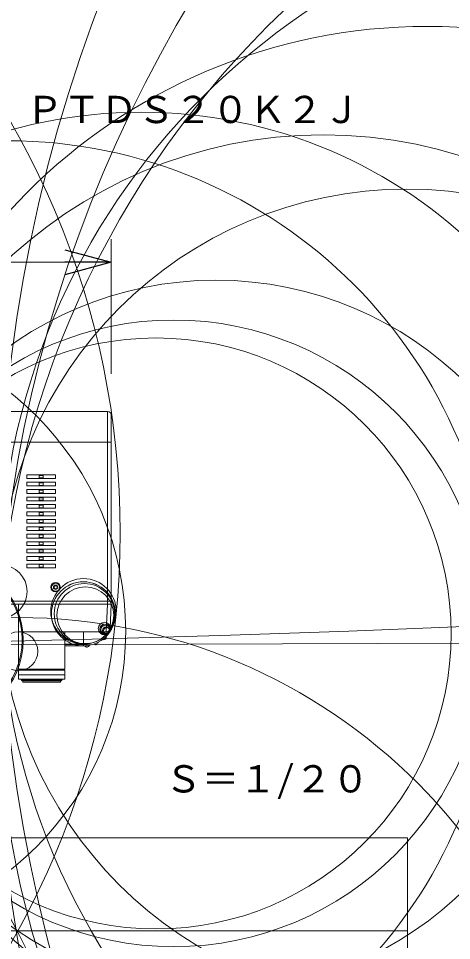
# Model space of a CAD drawing. Units: millimetres, scale not verified. Extents: x -8291 to 8336, y -216 to 16646.
# Drawn here: x 41.56 to 64.87, y 2.96 to 52.56 of the extents above; entities that cross this region are included whole.
import ezdxf
from ezdxf.enums import TextEntityAlignment as Align

# ---------------------------------------------------------------- set-up
doc = ezdxf.new("R2010")
doc.units = ezdxf.units.MM
doc.header["$LTSCALE"] = 0.125
doc.layers.add('0-0_0', color=7, linetype='Continuous')
doc.layers.add('0-3_TOUROKU', color=7, linetype='Continuous')
for name, color, linetype, lineweight in [('0-2_WAKU', 1, 'Continuous', 18), ('0-4_SUNPO', 3, 'Continuous', 18), ('0-5_GAIKEI', 1, 'Continuous', 18)]:
    doc.layers.add(name, color=color, linetype=linetype, lineweight=lineweight)
doc.styles.add('ＭＳ ゴシック', font='')
doc.styles.get('ＭＳ ゴシック').set_extended_font_data('MS Gothic')

# ---------------------------------------------------------------- blocks, each defined once
blk = doc.blocks.new('_Open30')
at = {"layer": '0-0_0'}
blk.add_line((0, 0), (-1, 0), dxfattribs=at)
blk.add_lwpolyline([(-1, 0.26795), (0, 0), (-1, -0.26795)], dxfattribs=at)
blk = doc.blocks.new('D3')
at = {"layer": '0-4_SUNPO'}
for p, q in [((71.0551, 346.9538), (71.0551, 354.2038)), ((111.0551, 346.9538), (111.0551, 354.2038)), ((73.5551, 352.9538), (108.5551, 352.9538))]:
    blk.add_line(p, q, dxfattribs=at)
at = {"layer": '0-4_SUNPO', "xscale": 2.5, "yscale": 2.5, "rotation": 180}
blk.add_blockref('_Open30', (71.0551, 352.9538), dxfattribs=at)
at = {"layer": '0-4_SUNPO', "xscale": 2.5, "yscale": 2.5}
blk.add_blockref('_Open30', (111.0551, 352.9538), dxfattribs=at)
at = {"layer": '0-4_SUNPO', "color": 7, "style": 'ＭＳ ゴシック'}
blk.add_text('800', height=1.833, dxfattribs=at).set_placement((89.1801, 353.5788), align=Align.BOTTOM_LEFT)

msp = doc.modelspace()

# ---------------------------------------------------------------- linework, layer by layer
at = {"layer": '0-2_WAKU', "color": 4}
for p in [(-62.4985, 8.4876), (62.5015, -56.5124)]:
    msp.add_line(p, (62.5015, 8.4876), dxfattribs=at)
at = {"layer": '0-2_WAKU'}
msp.add_line((-62.4985, 3.4876), (62.5015, 3.4876), dxfattribs=at)
at = {"layer": '0-5_GAIKEI', "color": 7}
for p, q in [((10.2566, 31.4122), (46.3566, 31.4122)), ((46.5566, 31.2122), (46.5566, 21.0622)), ((42.6796, 27.8448), (42.6796, 27.9796)), ((42.7045, 27.9816), (42.8587, 27.9816)), ((42.7045, 27.8428), (42.8587, 27.8428)), ((42.8836, 27.8448), (42.8836, 27.9796)), ((42.0097, 27.4111), (42.0097, 27.6132)), ((42.0097, 27.6132), (43.5535, 27.6132)), ((43.5535, 27.4111), (42.0097, 27.4111)), ((42.6796, 27.4448), (42.6796, 27.5796)), ((42.7045, 27.5816), (42.8587, 27.5816)), ((42.7045, 27.4428), (42.8587, 27.4428)), ((42.8836, 27.4448), (42.8836, 27.5796)), ((43.5535, 27.6132), (43.5535, 27.4111)), ((42.6796, 27.0448), (42.6796, 27.1796)), ((42.7045, 27.1816), (42.8587, 27.1816)), ((42.7045, 27.0428), (42.8587, 27.0428)), ((42.7045, 26.7816), (42.8587, 26.7816)), ((42.8836, 27.0448), (42.8836, 27.1796)), ((42.0097, 26.2111), (42.0097, 26.4132)), ((42.0097, 26.4132), (43.5535, 26.4132)), ((42.6796, 26.6448), (42.6796, 26.7796)), ((42.6796, 26.2448), (42.6796, 26.3796)), ((42.7045, 26.6428), (42.8587, 26.6428)), ((42.7045, 26.3816), (42.8587, 26.3816)), ((42.8836, 26.6448), (42.8836, 26.7796)), ((42.8836, 26.2448), (42.8836, 26.3796)), ((43.5535, 26.4132), (43.5535, 26.2111)), ((43.5535, 26.2111), (42.0097, 26.2111)), ((42.6796, 25.8448), (42.6796, 25.9796)), ((42.7045, 26.2428), (42.8587, 26.2428)), ((42.7045, 25.9816), (42.8587, 25.9816)), ((42.7045, 25.8428), (42.8587, 25.8428)), ((42.8836, 25.8448), (42.8836, 25.9796)), ((42.0097, 25.4111), (42.0097, 25.6132)), ((42.0097, 25.6132), (43.5535, 25.6132)), ((43.5535, 25.4111), (42.0097, 25.4111)), ((42.6796, 25.4448), (42.6796, 25.5796)), ((42.7045, 25.5816), (42.8587, 25.5816)), ((42.7045, 25.4428), (42.8587, 25.4428)), ((42.8836, 25.4448), (42.8836, 25.5796)), ((43.5535, 25.6132), (43.5535, 25.4111)), ((42.0097, 25.0111), (42.0097, 25.2132)), ((42.0097, 25.2132), (43.5535, 25.2132)), ((43.5535, 25.0111), (42.0097, 25.0111)), ((42.6796, 25.0448), (42.6796, 25.1796)), ((42.7045, 25.1816), (42.8587, 25.1816)), ((42.7045, 25.0428), (42.8587, 25.0428)), ((42.8836, 25.0448), (42.8836, 25.1796)), ((43.5535, 25.2132), (43.5535, 25.0111)), ((42.0097, 24.2111), (42.0097, 24.4132)), ((42.0097, 24.4132), (43.5535, 24.4132)), ((42.6796, 24.6448), (42.6796, 24.7796)), ((42.6796, 24.2448), (42.6796, 24.3796)), ((42.7045, 24.7816), (42.8587, 24.7816)), ((42.7045, 24.6428), (42.8587, 24.6428)), ((42.7045, 24.3816), (42.8587, 24.3816)), ((42.8836, 24.6448), (42.8836, 24.7796)), ((42.8836, 24.2448), (42.8836, 24.3796)), ((43.5535, 24.4132), (43.5535, 24.2111)), ((43.5535, 24.2111), (42.0097, 24.2111)), ((42.6796, 23.8448), (42.6796, 23.9796)), ((42.7045, 24.2428), (42.8587, 24.2428)), ((42.7045, 23.9816), (42.8587, 23.9816)), ((42.7045, 23.8428), (42.8587, 23.8428)), ((42.8836, 23.8448), (42.8836, 23.9796)), ((42.6796, 23.4448), (42.6796, 23.5796)), ((42.7045, 23.5816), (42.8587, 23.5816)), ((42.7045, 23.4428), (42.8587, 23.4428)), ((42.8836, 23.4448), (42.8836, 23.5796)), ((42.0097, 23.0111), (42.0097, 23.2132)), ((42.0097, 23.2132), (43.5535, 23.2132)), ((43.5535, 23.0111), (42.0097, 23.0111)), ((42.6796, 23.0448), (42.6796, 23.1796)), ((42.7045, 23.1816), (42.8587, 23.1816)), ((42.7045, 23.0428), (42.8587, 23.0428)), ((42.8836, 23.0448), (42.8836, 23.1796)), ((43.5535, 23.2132), (43.5535, 23.0111)), ((46.5566, 21.0622), (46.4879, 19.7517)), ((41.5566, 19.5622), (41.5566, 17.5622)), ((44.0566, 19.5622), (44.0566, 17.5622)), ((46.4879, 19.7517), (46.481, 19.6201)), ((45.0566, 18.8122), (44.0566, 18.8122)), ((41.5566, 17.5122), (41.5566, 17.0122)), ((44.0566, 17.0122), (44.0566, 17.5122)), ((41.5566, 17.0122), (44.0566, 17.0122))]:
    msp.add_line(p, q, dxfattribs=at)
at = {"layer": '0-5_GAIKEI'}
for p, q in [((46.3566, 21.0622), (46.3566, 31.4122)), ((10.0566, 29.7622), (46.5566, 29.7622)), ((10.0566, 21.2122), (46.5566, 21.2122)), ((46.5566, 21.0622), (10.0566, 21.0622)), ((10.2597, 21.0622), (46.5566, 21.0622)), ((41.5566, 21.0622), (41.5566, 19.5622)), ((46.2882, 19.5622), (46.3573, 21.0622)), ((41.5566, 19.5622), (46.2882, 19.5622)), ((45.0566, 19.5622), (45.0566, 18.8122)), ((46.2882, 19.5622), (46.2791, 19.417)), ((44.0566, 18.9066), (45.0566, 18.9066)), ((46.2076, 19.2534), (46.2794, 19.2471)), ((46.2865, 19.329), (46.2794, 19.2471)), ((41.5566, 17.5622), (44.0566, 17.5622)), ((44.0566, 17.5122), (41.5566, 17.5122)), ((41.7566, 17.5622), (41.7566, 17.5122)), ((42.8066, 17.5622), (42.8066, 17.5122)), ((43.8566, 17.5122), (43.8566, 17.5622)), ((41.5566, 17.2622), (44.0566, 17.2622)), ((41.6816, 17.0122), (41.7566, 16.9372)), ((43.8941, 16.9747), (41.7191, 16.9747)), ((41.7566, 16.9372), (43.8566, 16.9372)), ((41.7941, 16.9372), (41.7941, 16.8622)), ((41.7941, 16.8622), (43.8191, 16.8622)), ((43.8191, 16.9372), (43.8191, 16.8622)), ((43.8566, 16.9372), (43.9316, 17.0122))]:
    msp.add_line(p, q, dxfattribs=at)
at = {"layer": '0-5_GAIKEI', "color": 7}
for points in [[(42.0097, 28.0132), (43.5535, 28.0132), (43.5535, 27.8111), (42.0097, 27.8111)], [(42.0097, 27.2132), (43.5535, 27.2132), (43.5535, 27.0111), (42.0097, 27.0111)], [(42.0097, 26.8132), (43.5535, 26.8132), (43.5535, 26.6111), (42.0097, 26.6111)], [(42.0097, 26.0132), (43.5535, 26.0132), (43.5535, 25.8111), (42.0097, 25.8111)], [(42.0097, 24.8132), (43.5535, 24.8132), (43.5535, 24.6111), (42.0097, 24.6111)], [(42.0097, 24.0132), (43.5535, 24.0132), (43.5535, 23.8111), (42.0097, 23.8111)], [(42.0097, 23.6132), (43.5535, 23.6132), (43.5535, 23.4111), (42.0097, 23.4111)]]:
    msp.add_lwpolyline(points, close=True, dxfattribs=at)
for centre, radius in [((22.2509, 8332.3915), 8313.5778), ((17.775, 1093.9606), 1075.1461), ((45.0565, 20.5341), 1.722), ((45.0566, 20.5341), 1.7219), ((46.2813, 19.6306), 0.2)]:
    msp.add_circle(centre, radius, dxfattribs=at)
at = {"layer": '0-5_GAIKEI'}
for centre, radius in [((123.6508, 23.798), 83.1424), ((113.3391, 15.8663), 72.9478), ((70.8662, 22.1945), 48.7745), ((2.7192, 24.8885), 44.3139), ((90.0869, 17.0159), 49.6673), ((77.7421, 22.0037), 37.1986), ((63.5795, 21.6494), 30.4796), ((48.1587, 21.4585), 26.0551), ((57.9564, 21.44), 24.8526), ((40.9624, 19.629), 26.3484), ((62.4631, 21.4684), 21.9102), ((52.1858, 19.3545), 19.1248), ((49.9146, 19.4861), 16.851), ((30.9721, 19.5919), 16.3581), ((48.9556, 19.478), 15.8923), ((37.441, 19.1172), 4.372), ((37.4775, 19.1391), 4.2767), ((40.6059, 21.7367), 1.4178), ((45.0602, 20.6666), 1.7599), ((43.5566, 21.9622), 0.2515), ((43.5566, 21.9622), 0.215), ((43.5566, 21.9622), 0.115), ((43.5566, 21.9622), 0.085), ((45.1087, 20.54), 1.6245), ((45.1607, 20.4588), 1.5285), ((13.6603, -11.0524), 31.3866), ((41.5382, -10.0948), 30.429), ((46.1899, 19.7419), 0.337), ((46.2236, 19.6994), 0.2827), ((46.2468, 19.6782), 0.2513), ((41.5566, 18.5205), 1.0417), ((46.3082, 19.6298), 0.1731)]:
    msp.add_circle(centre, radius, dxfattribs=at)
at = {"layer": '0-5_GAIKEI', "color": 7}
msp.add_arc((46.3566, 31.2122), 0.2, 0, 90, dxfattribs=at)
at = {"layer": '0-5_GAIKEI'}
for centre, radius, start, end in [((46.2882, 19.7622), 0.2, 270, 357), ((45.731, 18.9962), 0.125, 221.64742, 5.71116), ((45.731, 18.9962), 0.05, 261.82368, 325.5349), ((46.1548, 19.258), 0.125, 236.54289, 355), ((46.1548, 19.258), 0.05, 270.16131, 351.27081), ((45.2496, 18.8681), 0.125, 205.63813, 347.57925), ((45.2496, 18.8681), 0.05, 249.91182, 303.30556)]:
    msp.add_arc(centre, radius, start, end, dxfattribs=at)
at = {"layer": '0-5_GAIKEI', "color": 7}
for centre, start_param, end_param in [((42.7045, 27.9794), 4.712389, 6.1959188), ((42.7045, 27.845), 0.0872665, 1.5707963), ((42.8587, 27.9794), 3.2288591, 4.712389), ((42.8587, 27.845), 1.5707963, 3.0543262), ((42.7045, 27.5794), 4.712389, 6.1959188), ((42.7045, 27.445), 0.0872665, 1.5707963), ((42.8587, 27.5794), 3.2288591, 4.712389), ((42.8587, 27.445), 1.5707963, 3.0543262), ((42.7045, 27.1794), 4.712389, 6.1959188), ((42.7045, 27.045), 0.0872665, 1.5707963), ((42.7045, 26.7794), 4.712389, 6.1959188), ((42.8587, 27.1794), 3.2288591, 4.712389), ((42.8587, 27.045), 1.5707963, 3.0543262), ((42.8587, 26.7794), 3.2288591, 4.712389), ((42.7045, 26.645), 0.0872665, 1.5707963), ((42.7045, 26.3794), 4.712389, 6.1959188), ((42.8587, 26.645), 1.5707963, 3.0543262), ((42.8587, 26.3794), 3.2288591, 4.712389), ((42.7045, 26.245), 0.0872665, 1.5707963), ((42.7045, 25.9794), 4.712389, 6.1959188), ((42.7045, 25.845), 0.0872665, 1.5707963), ((42.8587, 26.245), 1.5707963, 3.0543262), ((42.8587, 25.9794), 3.2288591, 4.712389), ((42.8587, 25.845), 1.5707963, 3.0543262), ((42.7045, 25.5794), 4.712389, 6.1959188), ((42.7045, 25.445), 0.0872665, 1.5707963), ((42.8587, 25.5794), 3.2288591, 4.712389), ((42.8587, 25.445), 1.5707963, 3.0543262), ((42.7045, 25.1794), 4.712389, 6.1959188), ((42.7045, 25.045), 0.0872665, 1.5707963), ((42.8587, 25.1794), 3.2288591, 4.712389), ((42.8587, 25.045), 1.5707963, 3.0543262), ((42.7045, 24.7794), 4.712389, 6.1959188), ((42.7045, 24.645), 0.0872665, 1.5707963), ((42.7045, 24.3794), 4.712389, 6.1959188), ((42.8587, 24.7794), 3.2288591, 4.712389), ((42.8587, 24.645), 1.5707963, 3.0543262), ((42.8587, 24.3794), 3.2288591, 4.712389), ((42.7045, 24.245), 0.0872665, 1.5707963), ((42.7045, 23.9794), 4.712389, 6.1959188), ((42.7045, 23.845), 0.0872665, 1.5707963), ((42.8587, 24.245), 1.5707963, 3.0543262), ((42.8587, 23.9794), 3.2288591, 4.712389), ((42.8587, 23.845), 1.5707963, 3.0543262), ((42.7045, 23.5794), 4.712389, 6.1959188), ((42.7045, 23.445), 0.0872665, 1.5707963), ((42.8587, 23.5794), 3.2288591, 4.712389), ((42.8587, 23.445), 1.5707963, 3.0543262), ((42.7045, 23.1794), 4.712389, 6.1959188), ((42.7045, 23.045), 0.0872665, 1.5707963), ((42.8587, 23.1794), 3.2288591, 4.712389), ((42.8587, 23.045), 1.5707963, 3.0543262)]:
    msp.add_ellipse(centre, major_axis=(-0.025, 0), ratio=0.087489, start_param=start_param, end_param=end_param, dxfattribs=at)
at = {"layer": '0-5_GAIKEI'}
msp.add_ellipse((46.3215, 19.6009), major_axis=(0.1207, -0.089), ratio=0.196183, start_param=6.2831853, end_param=6.5406373, dxfattribs=at)

# ---------------------------------------------------------------- block references
at = {"layer": '0-4_SUNPO'}
msp.add_blockref('D3', (-64.4985, -313.5124), dxfattribs=at)

# ---------------------------------------------------------------- texts
at = {"layer": '0-3_TOUROKU', "style": 'ＭＳ ゴシック'}
for s, p in [('ＰＴＤＳ２０Ｋ２Ｊ', (41.9682, 46.4876)), ('Ｓ＝１/２０', (49.4349, 10.4876))]:
    msp.add_text(s, height=1.466, dxfattribs=at).set_placement(p, align=Align.BOTTOM_LEFT)

doc.saveas('drawing.dxf')
